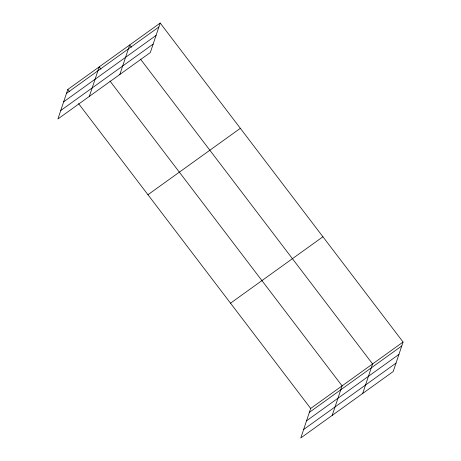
<?xml version="1.0" encoding="UTF-8"?>
<svg xmlns="http://www.w3.org/2000/svg" width="461" height="461" viewBox="0 0 461 461"><rect width="100%" height="100%" fill="white"/><g stroke="black" fill="none" stroke-linecap="round" stroke-linejoin="round"><path stroke-width="0.69" d="M160.198 23.05L67.802 89.463L57.93 118.961L150.326 52.548L160.198 23.05L403.07 342.039L393.198 371.537L300.803 437.95L310.674 408.452L403.07 342.039M89.348 96.378L99.219 66.88L100.942 69.144M119.837 74.463L129.708 44.965L131.431 47.229M332.214 415.373L342.085 385.874L109.989 81.032M362.709 393.452L372.574 363.954L140.478 59.112M66.488 93.387L158.884 26.974M63.664 101.823L156.06 35.416M60.754 110.519L153.15 44.106M147.952 194.726L240.342 128.319M230.523 303.182L322.919 236.775M309.36 412.376L401.756 345.963M306.536 420.818L398.932 354.405M303.626 429.514L396.022 363.101M67.802 89.463L69.525 91.727M78.577 103.61L310.674 408.452"/></g></svg>
